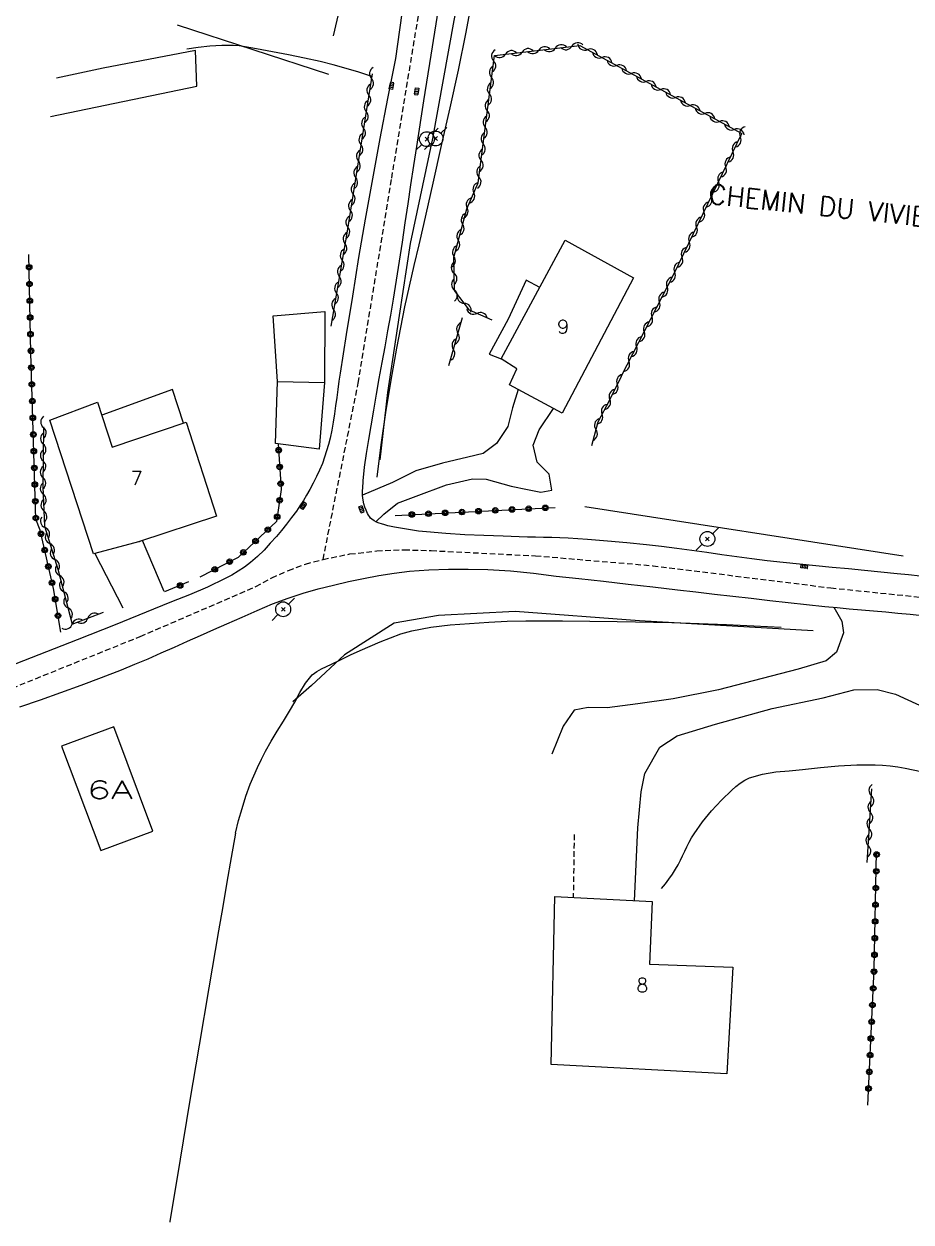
# Model space of a CAD drawing. Header units: millimetres. Extents: x 176000 to 177000, y 162000 to 163001.
# Drawn here: x 176243.1 to 176322.7, y 162224.1 to 162331.5 of the extents above; entities that cross this region are included whole.
import ezdxf
from ezdxf.enums import TextEntityAlignment as Align

# ---------------------------------------------------------------- set-up
doc = ezdxf.new("R2010")
doc.units = ezdxf.units.MM
doc.linetypes.add('DASHED', pattern=[0.75, 0.5, -0.25])
doc.layers.get('0').update_dxf_attribs({"linetype": 'CONTINUOUS'})
for name, color, linetype in [('W0001', 6, 'DASHED'), ('W0008', 7, 'CONTINUOUS'), ('W0014', 7, 'CONTINUOUS'), ('W0017', 7, 'CONTINUOUS'), ('W0101', 7, 'CONTINUOUS'), ('W0104', 1, 'CONTINUOUS'), ('W0112', 1, 'DASHED'), ('W0211', 2, 'CONTINUOUS'), ('W0300', 7, 'CONTINUOUS'), ('W0310', 3, 'CONTINUOUS'), ('W0322', 7, 'CONTINUOUS'), ('W0323', 7, 'CONTINUOUS'), ('W0401', 7, 'CONTINUOUS'), ('W0473', 7, 'CONTINUOUS'), ('W0989', 7, 'CONTINUOUS'), ('W0991', 7, 'CONTINUOUS')]:
    doc.layers.add(name, color=color, linetype=linetype)
doc.styles.get("Standard").update_dxf_attribs({"font": 'romans.shx', "width": 0.85})

# ---------------------------------------------------------------- blocks, each defined once
blk = doc.blocks.new('T401')
for p, q in [((-0.3, 0.3), (0, 0.3)), ((-0.3, -0.25), (-0.3, 0.3)), ((-0.3, 0.15), (0, 0.15)), ((-0.3, 0), (0, 0)), ((0, 0.3), (0, -0.25)), ((-0.3, -0.15), (0, -0.15)), ((-0.3, -0.25), (-0.3, -0.3)), ((-0.3, -0.3), (0, -0.3)), ((0, -0.3), (0, -0.25))]:
    blk.add_line(p, q)
blk = doc.blocks.new('T473')
for p, q in [((-0.166667, 0.166667), (0.166667, -0.166667)), ((-0.166667, -0.166667), (0.166667, 0.166667)), ((0.500001, 0.500001), (1.000002, 1.000002)), ((-1.000002, -1.000002), (-0.500001, -0.500001))]:
    blk.add_line(p, q)
blk.add_ellipse((0, 0), major_axis=(0.471405, 0.471405), ratio=1, start_param=5.4977871438, end_param=11.780972451)
blk = doc.blocks.new('t310o')
at = {"color": 0, "linetype": 'Continuous'}
for centre, start, end in [((-0.5, 0.38), 216.8699, 323.1304), ((0.5, -0.37), 36.8699, 143.1303)]:
    blk.add_arc(centre, 0.625, start, end, dxfattribs=at)
blk = doc.blocks.new('t323o')
at = {"color": 0, "linetype": 'Continuous'}
for radius in [0.25, 0.15]:
    blk.add_circle((0, 0), radius, dxfattribs=at)

msp = doc.modelspace()

# ---------------------------------------------------------------- linework, layer by layer
at = {"layer": 'W0001'}
for points in [[(176269.9, 162283.52), (176273.05, 162299.33), (176276.06, 162317.72), (176279.78, 162340.37), (176282.61, 162360.59), (176284.64, 162374.36), (176286.64, 162384.88)], [(176269.9, 162283.52), (176272.3, 162284), (176274.73, 162284.28), (176277.17, 162284.38), (176279.61, 162284.3), (176288.96, 162283.84), (176299.48, 162282.95), (176315.46, 162280.96), (176326.33, 162279.84), (176337.74, 162279.02), (176347.63, 162279.14), (176353.16, 162279.8), (176359.81, 162281.04), (176365.98, 162282.38), (176373.03, 162284.38), (176381.08, 162286.99), (176391.28, 162290.61), (176401.01, 162293.69), (176416.98, 162299.85)], [(176124.72, 162227.1), (176135.66, 162234.46), (176148.26, 162242.15), (176157.53, 162247.72), (176166.05, 162251.74), (176172.6, 162254.21), (176183.26, 162257.92), (176192.25, 162260.86), (176202.65, 162263.24), (176212.26, 162264.39), (176220.82, 162265.57), (176227.83, 162267.31), (176233.27, 162268.97), (176239.92, 162271.13), (176253.49, 162276.6), (176263.87, 162281.08), (176265.3, 162281.86), (176266.79, 162282.53), (176268.33, 162283.09), (176269.9, 162283.52)]]:
    msp.add_lwpolyline(points, dxfattribs=at)
at = {"layer": 'W0008'}
for points in [[(176323.48, 162282.01), (176322.45, 162282.12), (176321.42, 162282.23), (176319.96, 162282.38), (176318.5, 162282.52), (176317.04, 162282.66), (176315.58, 162282.8), (176314.12, 162282.94), (176312.66, 162283.08), (176311.2, 162283.24), (176309.74, 162283.4), (176308.39, 162283.56), (176307.04, 162283.74), (176305.69, 162283.93), (176304.34, 162284.12), (176302.99, 162284.31), (176301.64, 162284.49), (176300.28, 162284.66), (176298.93, 162284.81), (176297.17, 162284.99), (176295.41, 162285.16), (176293.64, 162285.3), (176291.88, 162285.41), (176291.15, 162285.45), (176290.42, 162285.47), (176289.69, 162285.49), (176288.96, 162285.51), (176288.24, 162285.52), (176287.51, 162285.54), (176286.78, 162285.56), (176286.05, 162285.59), (176284.33, 162285.66), (176282.61, 162285.73), (176280.9, 162285.83), (176279.18, 162285.98), (176278.46, 162286.06), (176277.74, 162286.16), (176277.02, 162286.28), (176276.3, 162286.42), (176276.01, 162286.47), (176275.72, 162286.54), (176275.43, 162286.61), (176275.15, 162286.7), (176274.93, 162286.78), (176274.7, 162286.86), (176274.48, 162286.97), (176274.28, 162287.11), (176274.16, 162287.22), (176274.06, 162287.35), (176273.97, 162287.49), (176273.9, 162287.64), (176273.76, 162287.92), (176273.64, 162288.21), (176273.55, 162288.51), (176273.49, 162288.82), (176273.46, 162289.03), (176273.44, 162289.25), (176273.44, 162289.47), (176273.45, 162289.69), (176273.46, 162289.9), (176273.48, 162290.12), (176273.49, 162290.33), (176273.51, 162290.55), (176273.63, 162291.79), (176273.81, 162293.02), (176274, 162294.26), (176274.2, 162295.49), (176274.44, 162296.91), (176274.68, 162298.33), (176274.94, 162299.75), (176275.2, 162301.17), (176275.46, 162302.59), (176275.72, 162304.01), (176275.98, 162305.43), (176276.22, 162306.85), (176276.49, 162308.56), (176276.76, 162310.27), (176277.02, 162311.98), (176277.27, 162313.7), (176277.53, 162315.41), (176277.78, 162317.13), (176278.04, 162318.84), (176278.3, 162320.55), (176278.95, 162324.66), (176279.6, 162328.76), (176280.26, 162332.86)], [(176276.4, 162328.46), (176275.69, 162324.86), (176274.99, 162321.26), (176274.32, 162317.65), (176273.67, 162314.04), (176273.09, 162310.59), (176272.53, 162307.14), (176271.98, 162303.68), (176271.43, 162300.23), (176271.32, 162299.5), (176271.22, 162298.77), (176271.12, 162298.03), (176271.02, 162297.3), (176270.92, 162296.57), (176270.8, 162295.83), (176270.67, 162295.11), (176270.52, 162294.38), (176270.38, 162293.81), (176270.22, 162293.24), (176270.04, 162292.68), (176269.84, 162292.13), (176269.59, 162291.53), (176269.31, 162290.94), (176269.02, 162290.36), (176268.71, 162289.79), (176268.42, 162289.29), (176268.13, 162288.81), (176267.82, 162288.32), (176267.5, 162287.85), (176267.07, 162287.26), (176266.63, 162286.69), (176266.18, 162286.12), (176265.71, 162285.57), (176265.16, 162284.96), (176264.6, 162284.35), (176264.01, 162283.77), (176263.39, 162283.23), (176262.85, 162282.82), (176262.28, 162282.45), (176261.7, 162282.11), (176261.1, 162281.79), (176259.53, 162281.03), (176257.92, 162280.34), (176256.29, 162279.7), (176254.67, 162279.04), (176251.25, 162277.66), (176247.82, 162276.3), (176244.38, 162274.96), (176240.94, 162273.62)], [(176242.7, 162270.28), (176244.54, 162270.93), (176246.37, 162271.57), (176248.19, 162272.23), (176250.01, 162272.91), (176251.82, 162273.62), (176253.02, 162274.11), (176254.2, 162274.61), (176255.38, 162275.12), (176256.56, 162275.65), (176257.73, 162276.17), (176258.91, 162276.7), (176260.09, 162277.22), (176261.27, 162277.73), (176262.63, 162278.33), (176263.99, 162278.94), (176265.36, 162279.52), (176266.76, 162280.05), (176268.1, 162280.48), (176269.45, 162280.86), (176270.82, 162281.2), (176272.19, 162281.52), (176273.54, 162281.8), (176274.9, 162282.06), (176276.27, 162282.28), (176277.65, 162282.45), (176279.4, 162282.58), (176281.16, 162282.65), (176282.91, 162282.65), (176284.67, 162282.61), (176286.72, 162282.48), (176288.77, 162282.27), (176290.81, 162282.02), (176292.85, 162281.79), (176295.06, 162281.55), (176297.28, 162281.3), (176299.5, 162281.04), (176301.71, 162280.79), (176303.36, 162280.6), (176305.02, 162280.41), (176306.67, 162280.22), (176308.32, 162280.03), (176309.98, 162279.84), (176311.63, 162279.66), (176313.29, 162279.48), (176314.94, 162279.3), (176316.03, 162279.19), (176317.12, 162279.09), (176318.21, 162278.99), (176319.3, 162278.9), (176320.39, 162278.8), (176321.48, 162278.7), (176322.57, 162278.59), (176323.66, 162278.48)]]:
    msp.add_lwpolyline(points, dxfattribs=at)
at = {"layer": 'W0014'}
msp.add_lwpolyline([(176277.16, 162333.82), (176276.4, 162328.46)], dxfattribs=at)
at = {"layer": 'W0017'}
for points in [[(176287.4, 162298.77), (176286.91, 162297.12), (176286.47, 162295.44), (176285.47, 162293.92), (176284.27, 162293.02), (176282.9, 162292.69), (176280.63, 162292.16), (176278.21, 162291.45), (176276.12, 162290.4), (176273.45, 162289.29)], [(176274.63, 162286.89), (176275.36, 162287.58), (176276.59, 162288.55), (176278.24, 162289.19), (176280.97, 162290.19), (176283.3, 162290.74), (176284.54, 162290.71), (176286.79, 162290.08), (176288.23, 162289.78), (176289.44, 162289.55), (176290.42, 162289.72), (176290.2, 162291.15), (176289.11, 162292.24), (176288.76, 162293.75), (176289.3, 162295.15), (176290.58, 162297.05)], [(176255.65, 162280.64), (176253.7, 162285.2)], [(176249.42, 162284.03), (176251.94, 162279.17)], [(176315.74, 162279.22), (176316.46, 162277.97), (176316.59, 162276.94), (176315.98, 162275.18), (176315.04, 162274.42), (176312.52, 162273.68), (176308.51, 162272.61), (176305.37, 162271.81), (176301.31, 162271.01), (176298.15, 162270.56), (176295.39, 162270.21), (176293.69, 162270.24), (176292.43, 162269.99), (176291.43, 162268.55), (176290.44, 162266.05)], [(176297.86, 162252.9), (176298.16, 162259.44), (176298.43, 162262.65), (176298.76, 162264.3), (176300.11, 162266.66), (176301.67, 162267.7), (176305.13, 162268.73), (176310.21, 162270.14), (176314.78, 162271.1), (176317.53, 162271.81), (176319.62, 162271.85), (176321.27, 162271.44), (176324.2, 162270.09), (176326.64, 162268.5), (176329.15, 162267.13), (176330.59, 162265.94), (176331.96, 162264.6), (176333, 162263.09), (176333.56, 162262.11), (176334.21, 162260.5), (176334.95, 162258.18)]]:
    msp.add_lwpolyline(points, dxfattribs=at)
at = {"layer": 'W0101'}
for points in [[(176297.77, 162308.76), (176291.35, 162296.64), (176286.63, 162299.18), (176287.29, 162300.62), (176285.87, 162301.51), (176291.62, 162312.15)], [(176260.33, 162287.39), (176253.43, 162285.11), (176253.44, 162285.12), (176249.3, 162284), (176245.39, 162295.99), (176249.67, 162297.61), (176250.97, 162293.57), (176257.61, 162295.83)], [(176249.95, 162257.39), (176254.63, 162259.15), (176251.11, 162268.51), (176246.43, 162266.75)], [(176306.14, 162237.36), (176290.36, 162238.22), (176290.7, 162253.29), (176299.44, 162252.82), (176299.2, 162247.2), (176306.67, 162246.93)]]:
    msp.add_lwpolyline(points, close=True, dxfattribs=at)
at = {"layer": 'W0104'}
for points in [[(176245.43, 162323.24), (176258.56, 162325.96), (176258.46, 162329.17)], [(176258.46, 162329.17), (176250.15, 162327.59), (176245.97, 162326.67)], [(176289.34, 162307.92), (176288.12, 162308.55), (176286.5, 162305.06), (176284.79, 162301.93), (176285.87, 162301.51)], [(176265.81, 162299.47), (176270.02, 162299.38)], [(176257.36, 162295.75), (176256.39, 162298.77), (176250.05, 162296.44)]]:
    msp.add_lwpolyline(points, dxfattribs=at)
msp.add_lwpolyline([(176270.07, 162305.75), (176270.02, 162299.38), (176269.55, 162293.41), (176265.62, 162293.9), (176265.81, 162299.47), (176265.42, 162305.36)], close=True, dxfattribs=at)
at = {"layer": 'W0112'}
msp.add_lwpolyline([(176292.43, 162258.83), (176292.35, 162253.2)], dxfattribs=at)
at = {"layer": 'W0211'}
for points in [[(176274.76, 162290.9), (176275.12, 162293.8), (176275.54, 162296.69), (176276, 162299.58), (176276.51, 162302.45), (176276.87, 162304.32), (176277.25, 162306.17), (176277.66, 162308.03), (176278.08, 162309.88), (176278.51, 162311.73), (176278.93, 162313.57), (176279.36, 162315.42), (176279.77, 162317.27), (176280.53, 162320.65), (176281.29, 162324.03), (176282.04, 162327.41), (176282.73, 162330.81), (176283.55, 162335.19)], [(176274.26, 162326.84), (176273.11, 162327.21), (176271.96, 162327.55), (176270.81, 162327.87), (176269.64, 162328.17), (176268.22, 162328.49), (176266.8, 162328.79), (176265.36, 162329.06), (176263.93, 162329.32), (176263.42, 162329.4), (176262.9, 162329.49), (176262.38, 162329.57), (176261.86, 162329.6), (176260.81, 162329.61), (176259.75, 162329.55), (176258.7, 162329.44), (176257.66, 162329.28)], [(176262.05, 162258.96), (176262.32, 162260.08), (176262.63, 162261.18), (176262.98, 162262.27), (176263.37, 162263.35), (176263.67, 162264.1), (176264.01, 162264.85), (176264.36, 162265.58), (176264.74, 162266.3), (176265.25, 162267.22), (176265.79, 162268.12), (176266.34, 162269), (176266.89, 162269.89), (176267.36, 162270.72), (176267.8, 162271.58), (176268.31, 162272.41), (176268.93, 162273.15), (176269.33, 162273.46), (176269.77, 162273.7), (176270.22, 162273.92), (176270.65, 162274.13), (176271.51, 162274.55), (176272.37, 162274.96), (176273.24, 162275.35), (176274.11, 162275.73), (176275.03, 162276.11), (176275.95, 162276.49), (176276.89, 162276.83), (176277.85, 162277.11), (176279.57, 162277.44), (176281.3, 162277.64), (176283.04, 162277.77), (176284.77, 162277.88), (176286.42, 162277.96), (176288.08, 162278), (176289.73, 162278.01), (176291.38, 162278.01), (176296.28, 162277.95), (176301.19, 162277.84), (176306.09, 162277.67), (176311, 162277.44)], [(176300.28, 162253.98), (176300.62, 162254.4), (176300.94, 162254.84), (176301.25, 162255.28), (176301.54, 162255.74), (176301.76, 162256.13), (176301.97, 162256.52), (176302.16, 162256.93), (176302.35, 162257.33), (176302.54, 162257.74), (176302.74, 162258.14), (176302.96, 162258.53), (176303.2, 162258.91), (176303.96, 162259.96), (176304.77, 162260.97), (176305.65, 162261.93), (176306.58, 162262.82), (176306.95, 162263.14), (176307.33, 162263.44), (176307.74, 162263.7), (176308.18, 162263.91), (176309.34, 162264.26), (176310.54, 162264.45), (176311.73, 162264.55), (176312.92, 162264.66), (176314.54, 162264.84), (176316.16, 162264.99), (176317.8, 162265.08), (176319.43, 162265.1), (176320.11, 162265.07), (176320.79, 162265.01), (176321.47, 162264.92), (176322.14, 162264.79), (176323.56, 162264.48)], [(176256.18, 162224.07), (176256.19, 162224.11), (176257.09, 162229.7), (176257.93, 162234.82), (176258.8, 162239.94), (176259.67, 162245.07), (176260.55, 162250.19), (176260.92, 162252.38), (176261.3, 162254.57), (176261.68, 162256.77), (176262.06, 162258.96)]]:
    msp.add_lwpolyline(points, dxfattribs=at)
at = {"layer": 'W0300'}
for points in [[(176285.17, 162350.16), (176281.62, 162331.86), (176279.73, 162321.28), (176277.71, 162311.86), (176276.73, 162305.39), (176275.68, 162298.49), (176275, 162292.46)], [(176270.43, 162327.01), (176256.82, 162331.44)], [(176293.38, 162288.27), (176321.95, 162283.83)], [(176313.87, 162277.1), (176298.3, 162278), (176287.13, 162278.83), (176280.26, 162278.49), (176276.27, 162277.79), (176271.81, 162274.96), (176268.85, 162272.19), (176267.18, 162270.74)]]:
    msp.add_lwpolyline(points, dxfattribs=at)
at = {"layer": 'W0310'}
for points in [[(176285.08, 162304.98), (176283.04, 162305.88), (176281.69, 162307.65), (176281.63, 162310.61), (176282.8, 162314.95), (176283.83, 162317.3), (176285.27, 162328.73), (176292.95, 162329.62), (176307.49, 162321.71)], [(176274.3, 162327.06), (176272.05, 162312.96), (176270.59, 162304.45)], [(176296.66, 162299.93), (176301.41, 162309.17), (176307.49, 162321.71)], [(176281.19, 162300.9), (176282.42, 162305.22)], [(176296.66, 162299.93), (176295.59, 162297.8), (176294.57, 162295.84), (176294, 162293.71)], [(176244.8, 162295.42), (176244.75, 162290.02), (176244.89, 162286.51), (176246.11, 162282.64), (176247.39, 162277.71), (176250.2, 162278.77)], [(176318.74, 162256.32), (176319.15, 162262.92)]]:
    msp.add_lwpolyline(points, dxfattribs=at)
at = {"layer": 'W0322'}
msp.add_lwpolyline([(176264.12, 162341.79), (176272.54, 162340.15), (176271.33, 162332.79), (176270.8, 162330.49)], dxfattribs=at)
at = {"layer": 'W0323'}
for points in [[(176246.35, 162276.99), (176245.7, 162280.89), (176244.51, 162286.13), (176244.12, 162287.12), (176243.68, 162302.04), (176243.49, 162310.87)], [(176265.88, 162293.87), (176266.14, 162289.78), (176265.71, 162286.9), (176262.27, 162283.69), (176258.85, 162281.93)], [(176276.36, 162287.46), (176290.74, 162288.18)], [(176257.83, 162281.49), (176255.68, 162280.6)], [(176318.78, 162234.55), (176319.35, 162246.75), (176319.57, 162257.29)]]:
    msp.add_lwpolyline(points, dxfattribs=at)

# ---------------------------------------------------------------- block references
at = {"layer": 'W0310'}
for p, rotation in [((176285.21, 162328.23), 82.79842715582875), ((176286.27, 162328.84), 6.67736627331105), ((176287.76, 162329.02), 6.67736627331105), ((176289.25, 162329.19), 6.67736627331105), ((176290.74, 162329.37), 6.67736627331105), ((176292.23, 162329.54), 6.67736627331105), ((176293.63, 162329.25), 331.4378783711248), ((176294.94, 162328.54), 331.4378783711248), ((176296.26, 162327.82), 331.4378783711248), ((176274.24, 162326.65), 260.9399874981759), ((176285.02, 162326.75), 82.79842715582875), ((176297.58, 162327.1), 331.4378783711248), ((176298.9, 162326.39), 331.4378783711248), ((176274, 162325.17), 260.9399874981759), ((176284.83, 162325.26), 82.79842715582875), ((176300.21, 162325.67), 331.4378783711248), ((176284.64, 162323.77), 82.79842715582875), ((176301.53, 162324.95), 331.4378783711248), ((176302.85, 162324.23), 331.4378783711248), ((176273.77, 162323.69), 260.9399874981759), ((176304.17, 162323.52), 331.4378783711248), ((176273.53, 162322.21), 260.9399874981759), ((176284.45, 162322.28), 82.79842715582875), ((176305.48, 162322.8), 331.4378783711248), ((176306.8, 162322.08), 331.4378783711248), ((176273.29, 162320.73), 260.9399874981759), ((176284.27, 162320.79), 82.79842715582875), ((176307.35, 162321.42), 64.14687810344311), ((176306.69, 162320.07), 64.14687810344311), ((176273.06, 162319.25), 260.9399874981759), ((176284.08, 162319.31), 82.79842715582875), ((176306.04, 162318.72), 64.14687810344311), ((176272.82, 162317.76), 260.9399874981759), ((176283.89, 162317.82), 82.79842715582875), ((176305.39, 162317.37), 64.14687810344311), ((176272.59, 162316.28), 260.9399874981759), ((176283.43, 162316.4), 66.43830095379583), ((176304.73, 162316.02), 64.14687810344311), ((176272.35, 162314.8), 260.9399874981759), ((176282.83, 162315.03), 66.43830095379583), ((176304.08, 162314.67), 64.14687810344311), ((176272.11, 162313.32), 260.9399874981759), ((176282.43, 162313.58), 74.8590161648725), ((176303.42, 162313.32), 64.14687810344311), ((176282.04, 162312.14), 74.8590161648725), ((176302.77, 162311.97), 64.14687810344311), ((176271.86, 162311.84), 260.201578417263), ((176271.61, 162310.36), 260.201578417263), ((176281.65, 162310.69), 74.8590161648725), ((176302.12, 162310.62), 64.14687810344311), ((176271.35, 162308.89), 260.201578417263), ((176281.66, 162309.19), 91.17860019192238), ((176301.46, 162309.27), 64.14687810344311), ((176281.69, 162307.69), 91.17860019192238), ((176300.78, 162307.94), 62.78879248773318), ((176271.1, 162307.41), 260.201578417263), ((176300.09, 162306.6), 62.78879248773318), ((176270.84, 162305.93), 260.201578417263), ((176282.57, 162306.49), 127.3488104088415), ((176283.71, 162305.59), 156.316263357322), ((176299.41, 162305.27), 62.78879248773318), ((176282.01, 162303.79), 74.09496682728843), ((176298.72, 162303.94), 62.78879248773318), ((176281.6, 162302.35), 74.09496682728843), ((176298.03, 162302.6), 62.78879248773318), ((176297.35, 162301.27), 62.78879248773318), ((176296.3, 162299.21), 243.2956996796214), ((176295.63, 162297.87), 243.2956996796214), ((176294.93, 162296.54), 242.4841650431455), ((176244.8, 162295.35), 269.4903400889489), ((176294.38, 162295.16), 255.0116470956783), ((176244.78, 162293.85), 269.4903400889489), ((176244.77, 162292.35), 269.4903400889489), ((176244.76, 162290.85), 269.4903400889489), ((176244.78, 162289.35), 272.2834411459626), ((176244.84, 162287.86), 272.2834411459626), ((176244.94, 162286.36), 287.4129544346038), ((176245.38, 162284.93), 287.4129544346038), ((176245.83, 162283.5), 287.4129544346038), ((176246.26, 162282.06), 284.6502202700644), ((176246.63, 162280.61), 284.6502202700644), ((176247.01, 162279.16), 284.6502202700644), ((176248.8, 162278.24), 20.8085758833753), ((176247.39, 162277.71), 20.8085758833753), ((176319.11, 162262.31), 86.4458217644351), ((176319.02, 162260.81), 86.4458217644351), ((176318.93, 162259.32), 86.4458217644351), ((176318.84, 162257.82), 86.4458217644351)]:
    msp.add_blockref('t310o', p, dxfattribs=dict(at, rotation=rotation))
at = {"layer": 'W0323'}
for p, rotation in [((176243.52, 162309.72), 91.22330720401253), ((176243.55, 162308.22), 91.22330720401253), ((176243.58, 162306.72), 91.22330720401253), ((176243.61, 162305.22), 91.22330720401253), ((176243.64, 162303.72), 91.22330720401253), ((176243.68, 162302.22), 91.22330720401253), ((176243.72, 162300.72), 91.708153569116), ((176243.76, 162299.22), 91.708153569116), ((176243.81, 162297.72), 91.708153569116), ((176243.85, 162296.22), 91.708153569116), ((176243.9, 162294.72), 91.708153569116), ((176243.94, 162293.22), 91.708153569116), ((176265.92, 162293.31), 273.6094744915718), ((176243.99, 162291.72), 91.708153569116), ((176266.01, 162291.81), 273.6094744915718), ((176244.03, 162290.23), 91.708153569116), ((176266.1, 162290.31), 273.6094744915718), ((176244.08, 162288.73), 91.708153569116), ((176266, 162288.82), 261.6112214334535), ((176286.85, 162287.99), 2.878502727757949), ((176288.35, 162288.06), 2.878502727757949), ((176289.85, 162288.14), 2.878502727757949), ((176244.12, 162287.23), 91.708153569116), ((176265.78, 162287.34), 261.6112214334535), ((176277.86, 162287.54), 2.878502727757949), ((176279.36, 162287.61), 2.878502727757949), ((176280.86, 162287.69), 2.878502727757949), ((176282.36, 162287.76), 2.878502727757949), ((176283.85, 162287.84), 2.878502727757949), ((176285.35, 162287.91), 2.878502727757949), ((176244.59, 162285.81), 102.754585604986), ((176264.94, 162286.18), 222.9171220167254), ((176263.84, 162285.16), 222.9171220167254), ((176244.92, 162284.35), 102.754585604986), ((176262.74, 162284.14), 222.9171220167254), ((176245.25, 162282.88), 102.754585604986), ((176260.18, 162282.62), 207.2581383492909), ((176261.51, 162283.31), 207.2581383492909), ((176245.58, 162281.42), 102.754585604986), ((176257.07, 162281.17), 202.3587260743074), ((176245.86, 162279.95), 99.50274502065103), ((176246.11, 162278.47), 99.50274502065103), ((176319.57, 162257.04), 88.81443922000147), ((176319.54, 162255.54), 88.81443922000147), ((176319.5, 162254.04), 88.81443922000147), ((176319.47, 162252.54), 88.81443922000147), ((176319.44, 162251.04), 88.81443922000147), ((176319.41, 162249.54), 88.81443922000147), ((176319.38, 162248.04), 88.81443922000147), ((176319.34, 162246.54), 87.3285831067481), ((176319.27, 162245.04), 87.3285831067481), ((176319.2, 162243.54), 87.3285831067481), ((176319.13, 162242.04), 87.3285831067481), ((176319.06, 162240.54), 87.3285831067481), ((176318.99, 162239.05), 87.3285831067481), ((176318.92, 162237.55), 87.3285831067481), ((176318.85, 162236.05), 87.3285831067481)]:
    msp.add_blockref('t323o', p, dxfattribs=dict(at, rotation=rotation))
at = {"layer": 'W0401'}
for p, rotation in [((176275.89, 162326.02), 168.7686914670632), ((176278.44, 162325.48), 351.0101775851892), ((176268, 162288.4), 147.0313548863091), ((176273.48, 162288.07), 20.65016535265044), ((176313.11, 162283.03), 84.25488131904683)]:
    msp.add_blockref('T401', p, dxfattribs=dict(at, rotation=rotation))
at = {"layer": 'W0473'}
for p in [(176279.22, 162321.21), (176279.99, 162321.27), (176304.39, 162285.35), (176266.32, 162279.04)]:
    msp.add_blockref('T473', p, dxfattribs=at)

# ---------------------------------------------------------------- texts
at = {"layer": 'W0989'}
msp.add_text('CHEMIN DU VIVIER SAINT-LAURENT  ', height=1.75, rotation=353.8926, dxfattribs=at).set_placement((176304.45, 162315.44))
at = {"layer": 'W0991'}
for s, p in [('9', (176291.44, 162304.39)), ('7', (176253.16, 162290.81)), ('8', (176298.55, 162245.32))]:
    msp.add_text(s, height=1.25, dxfattribs=at).set_placement(p, align=Align.MIDDLE_CENTER)
at = {"layer": 'W0991', "width": 1.6}
msp.add_text('6A', height=1.6, dxfattribs=at).set_placement((176248.68, 162262.05))

doc.saveas('drawing.dxf')
